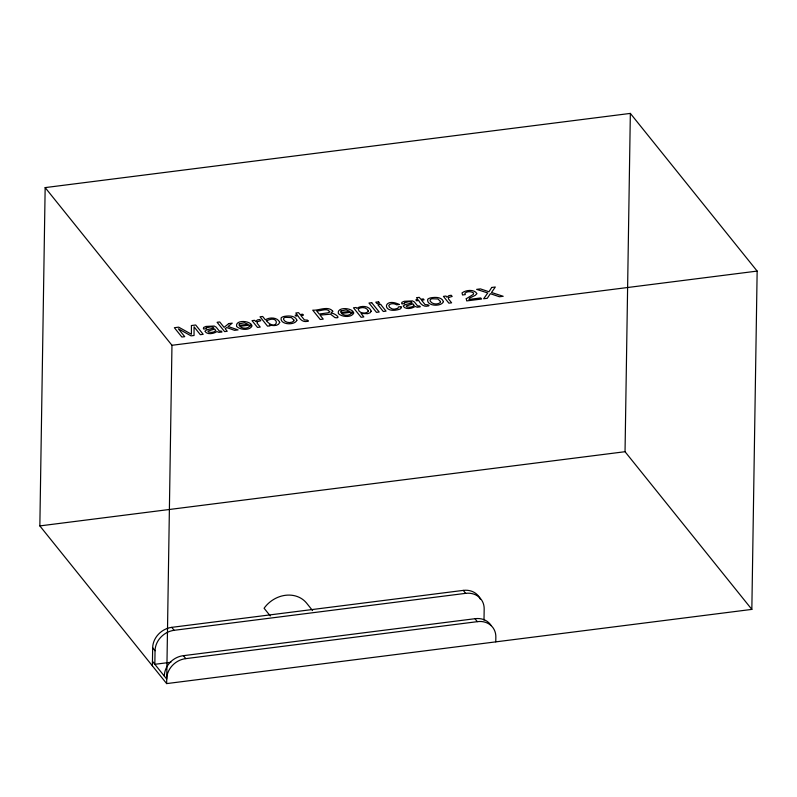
<?xml version="1.0" encoding="UTF-8"?>
<svg xmlns="http://www.w3.org/2000/svg" width="797" height="797" viewBox="0 0 797 797"><rect width="100%" height="100%" fill="white"/><g stroke="black" fill="none" stroke-linecap="round" stroke-linejoin="round"><path stroke-width="1.2" d="M39.85 525.91L45.16 187.604L630.347 113.403L757.15 271.09L751.84 609.396L166.653 683.597L39.85 525.91L625.037 451.71L751.84 609.396M152.386 665.854L152.665 647.792A19.845 17.076 -38.8 0 1 171.763 627.349L463.276 590.388A19.845 17.076 -38.8 0 1 480.471 599.334M152.665 647.792L155.046 650.75L154.837 664.299L170.857 662.267M166.653 683.597L171.963 345.29L45.16 187.604M483.998 620.106L484.178 609.018A19.845 17.076 -38.8 0 0 465.647 593.347L463.276 590.388M495.774 641.864L495.844 637.341A19.517 16.797 -38.8 0 0 477.323 621.67L474.942 618.711L183.43 655.672A19.517 16.797 -38.8 0 0 164.341 676.115M625.037 451.71L630.347 113.403M171.963 345.29L757.15 271.09M155.046 650.75A19.845 17.076 -38.8 0 1 174.135 630.307L465.647 593.347M152.456 661.341L166.722 679.074A19.517 16.797 -38.8 0 1 185.811 658.631L477.323 621.67M312.593 610.582L306.407 602.891A27.726 23.86 -38.8 0 0 264.096 608.25L270.283 615.942M171.763 627.349L174.135 630.307M183.43 655.672L185.811 658.631M474.942 618.711A19.517 16.797 -38.8 0 1 491.181 625.595M191.419 325.545L191.41 334.232L178.677 327.159L174.364 327.706L181.865 337.031L184.735 336.663L178.339 328.802L191.051 335.866L194.04 335.487L194.06 326.81L200.326 334.69L203.185 334.322L195.683 324.997L191.419 325.545M293.904 320.065L293.874 321.061C291.114 323.522 285.177 323.004 283.513 319.378L283.652 318.392A3.915 1.624 0.9 0 1 285.525 317.326L291.373 317.565L293.904 320.065M440.452 301.475L440.432 302.481C437.673 304.942 431.725 304.424 430.071 300.798L430.211 299.811A3.915 1.624 0.9 0 1 432.074 298.745L437.922 298.985L440.452 301.475M466.245 298.716L466.723 300.907L481.617 299.024L480.75 297.939L468.905 299.443L469.822 297.978L475.161 295.388L476.935 293.675C474.374 288.952 465.687 289.988 462.031 292.907L462.539 294.98L465.309 294.621L464.89 293.226C467.032 291.134 471.286 291.234 473.597 293.037L473.328 294.402L466.245 298.716M368.284 310.89L368.254 311.398C365.793 314.297 359.178 313.43 358.271 309.395L358.491 308.798C361.37 306.715 366.859 307.234 368.284 310.89M401.22 307.253L401.17 307.861A5.878 2.441 0.9 0 1 399.596 309.246C381.594 314.785 382.63 296.554 399.337 304.484L396.677 304.813C394.465 303.388 390.4 303.049 388.767 305.39L389.404 307.184L391.825 308.778A3.527 1.464 0.9 0 0 394.555 309.146L397.962 308.29L398.38 306.925L401.03 306.586L401.22 307.253M279.707 322.357C278.631 326.411 272.604 325.814 269.356 324.977L270.053 325.843L267.543 326.162L260.021 316.808L262.671 316.469L265.391 319.856C269.476 316.997 277.565 317.156 279.707 322.357M296.892 320.195C294.79 325.724 279.578 324.837 281.162 317.844A7.063 2.929 0.9 0 1 284.31 316.399C288.524 315.662 295.099 315.353 296.892 320.195M443.451 301.615C441.349 307.144 426.126 306.247 427.72 299.264A7.063 2.929 0.9 0 1 430.868 297.819C435.072 297.082 441.658 296.773 443.451 301.615M249.451 326.103L249.381 326.581C246.95 328.962 242.188 328.643 239.748 326.342L251.633 324.837C248.784 320.354 235.005 319.866 236.639 326.481C240.335 330.078 249.989 330.835 252.131 325.764L249.451 326.103M351.178 313.211L351.108 313.689C348.668 316.07 343.905 315.742 341.465 313.45L353.36 311.936C350.511 307.453 336.733 306.975 338.356 313.58C342.062 317.186 351.706 317.933 353.858 312.872L351.178 313.211M332.777 311.228L331.024 313.062C333.973 312.753 342.541 318.939 334.999 317.614L330.556 314.167L320.015 315.104L323.233 319.099L320.215 319.487L312.723 310.163C318.611 310.79 328.125 305.43 332.777 311.228M266.776 320.703L266.686 321.191C277.904 332.767 280.962 313.928 266.776 320.703M215.678 330.486L214.373 331.781L211.813 332.409L208.615 332.13L207.907 331.114L214.682 329.051L215.678 330.486M413.952 305.341L412.647 306.636L410.086 307.273L406.898 306.984L406.181 305.968L412.966 303.916L413.952 305.341M371.203 311.209L370.147 312.743L367.636 313.679L361.051 313.47L363.84 316.937L361.111 317.286L353.489 307.811L356.139 307.473L356.867 308.369C360.862 305.281 369.549 305.649 371.203 311.209M206.244 327.856L206.234 328.733L203.693 329.051L203.374 328.454L203.643 327.457L205.955 326.431L214.174 326.043L216.107 327.079L219.255 331.004L221.347 331.124L222.024 331.97L218.936 332.369L216.884 331.592C213.805 333.764 207.051 335.089 204.899 331.213L206.742 329.828L213.785 328.075L212.958 327.139L210.577 326.85L206.244 327.856M404.527 302.721L404.507 303.587L401.967 303.916L401.648 303.318L401.917 302.322L404.228 301.296L412.447 300.907L414.38 301.943L417.528 305.859L419.62 305.988L420.298 306.825L417.21 307.234L415.157 306.456C412.079 308.618 405.324 309.953 403.172 306.078L405.015 304.683L412.059 302.94L411.232 302.003L408.851 301.704L404.527 302.721M329.729 311.766L327.965 312.832L319.169 314.048L316.608 310.86C320.175 311.497 327.318 307.363 329.729 311.766M257.162 321.759L257.082 323.183L260.23 327.089L257.501 327.437L252.031 320.643L254.622 320.314L255.568 321.48L257.491 319.916L259.822 319.517L260.798 320.723L257.162 321.759M448.542 297.49L448.462 298.915L451.61 302.82L448.88 303.169L443.421 296.374L446.011 296.046L446.948 297.221L448.88 295.647L451.212 295.249L452.178 296.454L448.542 297.49M239.279 323.811L239.09 325.425L248.106 324.279L244.38 322.765L239.279 323.811M340.996 310.91L340.817 312.534L349.823 311.388L346.107 309.864L340.996 310.91M491.729 287.458L488.969 291.742L480.412 288.893L476.646 289.371L487.764 292.977L483.64 298.765L487.276 298.307L490.364 293.685L499.44 296.763L503.186 296.285L491.51 292.499L495.316 287.01L491.729 287.458M228.749 323.592L224.077 327.368L219.723 321.948L217.103 322.287L224.605 331.612L227.225 331.273L225.172 328.723L226.756 327.557L234.567 330.347L238.054 329.908L228.072 326.481L232.236 323.144L228.749 323.592M308.15 321.012C303.727 322.905 299.951 319.806 298.088 315.831L295.886 316.11L295.139 315.174L297.331 314.895L295.807 312.992L298.566 312.643L300.09 314.546L302.681 314.217L303.428 315.154L300.838 315.482L304.414 319.916L307.423 320.115L308.15 321.012M428.836 305.709C424.412 307.602 420.637 304.504 418.764 300.529L416.572 300.808L415.825 299.871L418.017 299.592L416.492 297.689L419.252 297.341L420.776 299.244L423.366 298.915L424.114 299.851L421.523 300.18L425.09 304.613L428.109 304.813L428.836 305.709M371.701 302.681L368.971 303.029L376.473 312.354L379.203 312.006L371.701 302.681M378.555 301.814L375.785 302.163L376.832 303.458L379.601 303.109L378.555 301.814M380.617 304.364L377.848 304.723L383.287 311.488L386.057 311.139L380.617 304.364"/></g></svg>
